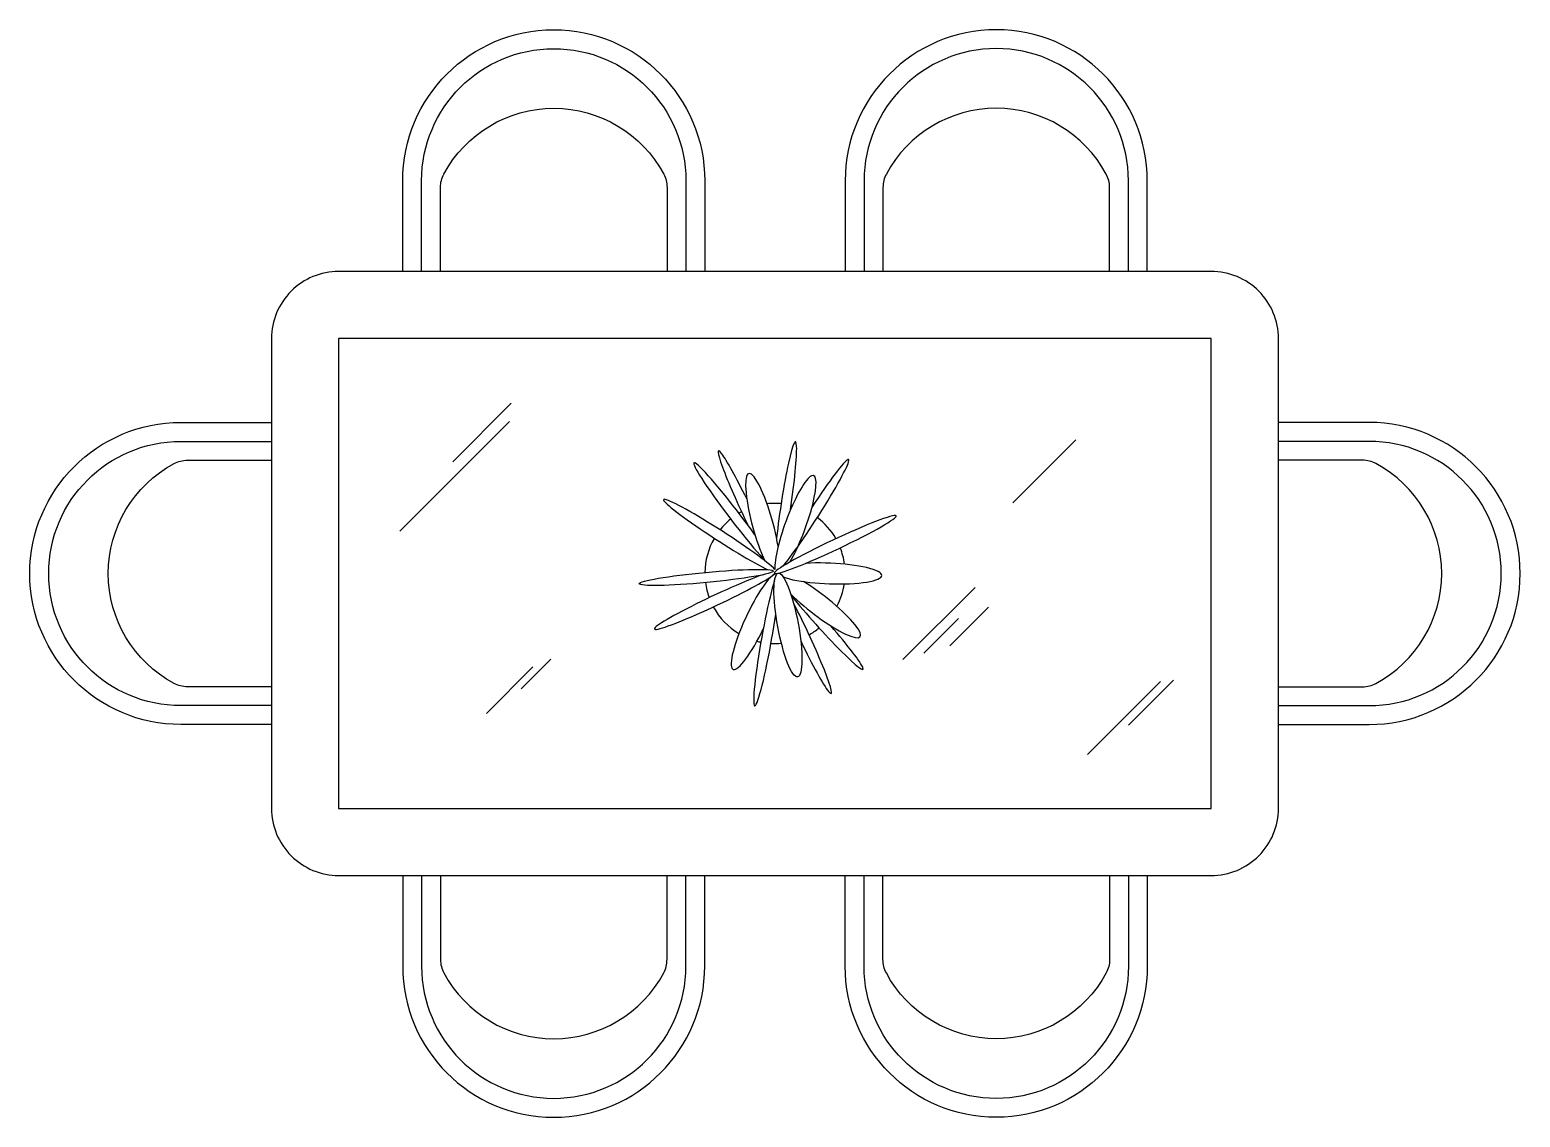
# Model space of a CAD drawing. Header units: millimetres. Extents: x -973.23 to -971.01, y 2628.33 to 2629.95.
import ezdxf

# ---------------------------------------------------------------- set-up
doc = ezdxf.new("R2010")
doc.units = ezdxf.units.MM
doc.header["$LTSCALE"] = 10
doc.layers.add('Móveis_mesas', color=2, linetype='Continuous')

msp = doc.modelspace()

# ---------------------------------------------------------------- linework, layer by layer
at = {"layer": 'Móveis_mesas', "color": 1}
for p, q in [((-972.6026, 2629.305), (-972.5153, 2629.3923)), ((-972.6812, 2629.2017), (-972.5182, 2629.3647)), ((-971.7681, 2629.2438), (-971.6742, 2629.3377)), ((-971.932, 2629.0102), (-971.8245, 2629.1177)), ((-971.8621, 2629.0306), (-971.8046, 2629.0881)), ((-971.849, 2629.0713), (-971.9007, 2629.0197)), ((-972.5523, 2628.9301), (-972.483, 2628.9994)), ((-972.5008, 2628.9665), (-972.4562, 2629.011)), ((-971.6568, 2628.8688), (-971.5484, 2628.9773)), ((-971.5957, 2628.9125), (-971.5287, 2628.9794))]:
    msp.add_line(p, q, dxfattribs=at)
at = {"layer": 'Móveis_mesas'}
for points in [[(-972.6771, 2629.5885), (-972.6771, 2629.7236, -1), (-972.2271, 2629.7236), (-972.2271, 2629.5885)], [(-971.5679, 2629.5885), (-971.5679, 2629.7236, 1), (-972.0179, 2629.7236), (-972.0179, 2629.5885)], [(-972.8725, 2628.9135), (-973.0076, 2628.9135, -1), (-973.0076, 2629.3635), (-972.8725, 2629.3635)], [(-971.3725, 2628.9135), (-971.2374, 2628.9135, 1), (-971.2374, 2629.3635), (-971.3725, 2629.3635)], [(-972.6771, 2628.6885), (-972.6771, 2628.5533, 1), (-972.2271, 2628.5533), (-972.2271, 2628.6885)], [(-971.5679, 2628.6885), (-971.5679, 2628.5533, -1), (-972.0179, 2628.5533), (-972.0179, 2628.6885)]]:
    msp.add_lwpolyline(points, format="xyb", dxfattribs=at)
at = {"layer": 'Móveis_mesas', "color": 1}
for points in [[(-972.6489, 2629.5885), (-972.6489, 2629.7236, -1), (-972.2552, 2629.7236), (-972.2552, 2629.5885)], [(-971.596, 2629.5885), (-971.596, 2629.7236, 1), (-971.9898, 2629.7236), (-971.9898, 2629.5885)], [(-972.6208, 2629.5885), (-972.6208, 2629.7137, -0.123742), (-972.6158, 2629.7336, -0.598296), (-972.2883, 2629.7336, -0.123742), (-972.2833, 2629.7137), (-972.2833, 2629.5885)], [(-971.6241, 2629.5885), (-971.6241, 2629.7137, 0.123742), (-971.6291, 2629.7336, 0.598296), (-971.9566, 2629.7336, 0.123742), (-971.9616, 2629.7137), (-971.9616, 2629.5885)], [(-972.8725, 2628.9416), (-973.0076, 2628.9416, -1), (-973.0076, 2629.3353), (-972.8725, 2629.3353)], [(-971.3725, 2628.9416), (-971.2374, 2628.9416, 1), (-971.2374, 2629.3353), (-971.3725, 2629.3353)], [(-972.8725, 2628.9697), (-972.9977, 2628.9697, -0.123742), (-973.0177, 2628.9747, -0.598296), (-973.0177, 2629.3022, -0.123742), (-972.9977, 2629.3072), (-972.8725, 2629.3072)], [(-971.3725, 2628.9697), (-971.2472, 2628.9697, 0.123742), (-971.2273, 2628.9747, 0.598296), (-971.2273, 2629.3022, 0.123742), (-971.2472, 2629.3072), (-971.3725, 2629.3072)], [(-972.6489, 2628.6885), (-972.6489, 2628.5533, 1), (-972.2552, 2628.5533), (-972.2552, 2628.6885)], [(-972.6208, 2628.6885), (-972.6208, 2628.5632, 0.123742), (-972.6158, 2628.5433, 0.598296), (-972.2883, 2628.5433, 0.123742), (-972.2833, 2628.5632), (-972.2833, 2628.6885)], [(-971.596, 2628.6885), (-971.596, 2628.5533, -1), (-971.9898, 2628.5533), (-971.9898, 2628.6885)], [(-971.6241, 2628.6885), (-971.6241, 2628.5632, -0.123742), (-971.6291, 2628.5433, -0.598296), (-971.9566, 2628.5433, -0.123742), (-971.9616, 2628.5632), (-971.9616, 2628.6885)]]:
    msp.add_lwpolyline(points, format="xyb", dxfattribs=at)
at = {"layer": 'Móveis_mesas'}
msp.add_lwpolyline([(-972.7725, 2628.6885), (-971.4725, 2628.6885, 0.414214), (-971.3725, 2628.7885), (-971.3725, 2629.4885, 0.414214), (-971.4725, 2629.5885), (-972.7725, 2629.5885, 0.414214), (-972.8725, 2629.4885), (-972.8725, 2628.7885, 0.414214)], format="xyb", close=True, dxfattribs=at)
at = {"layer": 'Móveis_mesas', "color": 1}
msp.add_lwpolyline([(-972.7725, 2628.7885), (-971.4725, 2628.7885), (-971.4725, 2629.4885), (-972.7725, 2629.4885)], close=True, dxfattribs=at)
for start, end in [(84.9937, 96.5063), (129.1895, 141.5111), (118.4069, 120.8582), (75.7198, 76.6818), (29.8019, 52.9142), (149.8271, 179.1657), (7.6378, 21.4866), (187.494, 200.1359), (332.0512, 351.4496), (208.4425, 239.0967), (299.0994, 309.0518), (255.0593, 258.3838), (266.707, 275.2357)]:
    msp.add_arc((-972.1225, 2629.1385), 0.1045, start, end, dxfattribs=at)
for centre, major_axis, ratio, start_param, end_param in [((-972.1067, 2629.2359), (0.0147, 0.099), 0.075778, 4.701072, 8.33168), ((-972.1824, 2629.2239), (-0.0608, 0.0795), 0.075778, 4.296299, 8.809257), ((-972.1639, 2629.2305), (-0.0427, 0.0906), 0.075778, 4.888746, 8.045791), ((-972.067, 2629.2241), (0.0542, 0.0842), 0.075778, 3.67666, 7.739939), ((-972.1408, 2629.2116), (-0.0208, 0.0758), 0.195692, 4.215806, 8.590586), ((-972.092, 2629.2104), (0.0271, 0.0738), 0.195692, 3.947329, 9.022809), ((-972.2042, 2629.1944), (-0.0842, 0.0542), 0.075778, 3.443179, 8.910776), ((-972.0327, 2629.1816), (0.0906, 0.0427), 0.075778, 3.479471, 9.720255), ((-972.042, 2629.1385), (0.0786, -0.003), 0.195692, 3.669806, 8.323414), ((-972.2114, 2629.0984), (-0.0906, -0.0427), 0.075778, 3.82251, 9.198289), ((-972.1518, 2629.0669), (-0.0332, -0.0713), 0.195692, 3.354294, 7.791596), ((-972.1352, 2629.0398), (-0.0175, -0.0986), 0.075778, 3.632777, 8.2616), ((-972.0578, 2629.0923), (0.0622, -0.0481), 0.195692, 4.150862, 8.364474), ((-972.058, 2629.0701), (0.0668, -0.0745), 0.075778, 4.15617, 7.657719), ((-972.0816, 2629.0504), (0.0427, -0.0906), 0.075778, 4.813593, 8.329949)]:
    msp.add_ellipse(centre, major_axis=major_axis, ratio=ratio, start_param=start_param, end_param=end_param, dxfattribs=at)
for centre, major_axis, ratio in [((-972.2249, 2629.1326), (-0.0997, -0.0094), 0.075778), ((-972.1032, 2629.0617), (0.0144, -0.0773), 0.195692)]:
    msp.add_ellipse(centre, major_axis=major_axis, ratio=ratio, dxfattribs=at)

doc.saveas('drawing.dxf')
